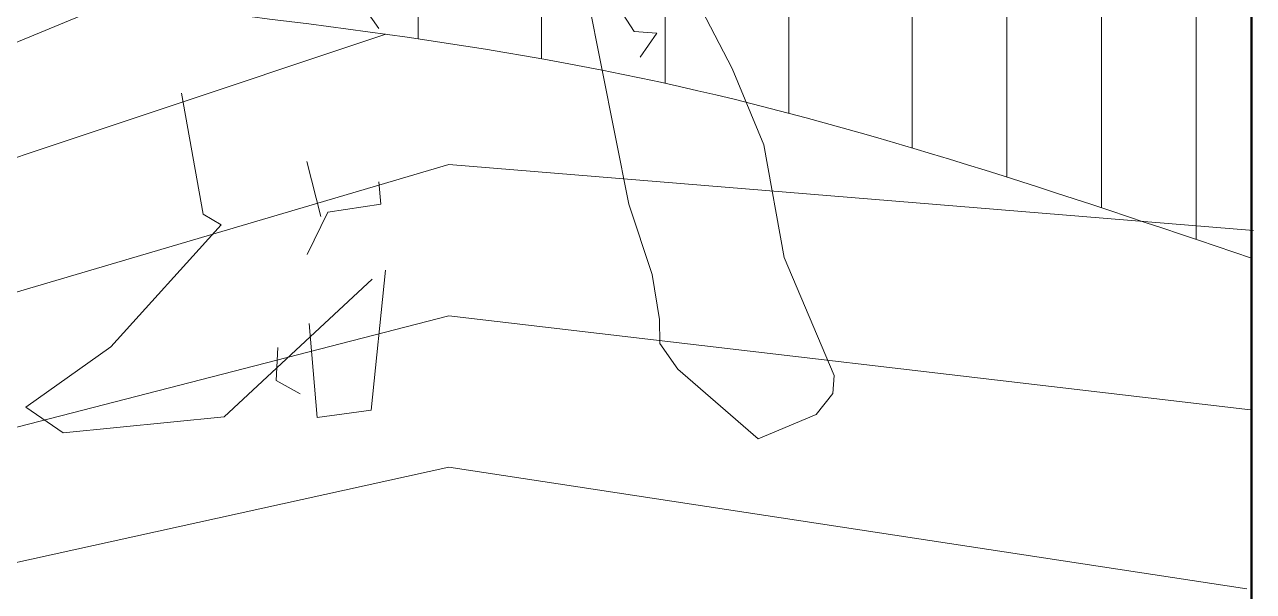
# Model space of a CAD drawing. Header units: metres. Extents: x 0 to 4415, y 1197 to 2590.
# Drawn here: x 1863.986 to 1864.588, y 1202.625 to 1202.903 of the extents above; entities that cross this region are included whole.
import ezdxf

# ---------------------------------------------------------------- set-up
doc = ezdxf.new("R2010")
doc.units = ezdxf.units.M
for name, color, linetype, lineweight in [('AMENAGEMENT', 7, 'Continuous', 5), ('gris', 251, 'Continuous', 9), ('mur', 7, 'Continuous', 50)]:
    doc.layers.add(name, color=color, linetype=linetype, lineweight=lineweight)

# ---------------------------------------------------------------- blocks, each defined once
blk = doc.blocks.new('08')
for p, q in [((-122.5, -10.92), (-102.2, 91.26)), ((13.97, 95.04), (0, 75.16)), ((-116.08, 87.56), (-124.98, 73.74)), ((-158.11, 84.22), (-172.97, 55.52)), ((-124.98, 73.74), (-136.12, 72.97)), ((-136.12, 72.97), (-127.99, 61.16)), ((-172.97, 55.52), (-188.51, 18.22)), ((86.03, -15.8), (96.65, 43.58)), ((-188.51, 18.22), (-198.47, -36.97)), ((35.34, 10.1), (28.47, -16.96)), ((0, 0), (-0.9, -10.92)), ((-133.82, -45.3), (-122.5, -10.92)), ((-0.9, -10.92), (24.91, -14.84)), ((24.91, -14.84), (35.09, -35.48)), ((77.18, -21.01), (86.03, -15.8)), ((131.26, -80.74), (77.18, -21.01)), ((-198.47, -36.97), (-222.94, -94.8)), ((-137.51, -67.33), (-133.82, -45.3)), ((-3.18, -43.25), (3.8, -111.76)), ((3.31, -47.7), (75.83, -115.1)), ((-137.58, -79.1), (-137.51, -67.33)), ((30.25, -115.48), (34.07, -69.29)), ((-146.47, -91.65), (-137.58, -79.1)), ((50.3, -97.31), (49.55, -81.14)), ((172.89, -110.37), (131.26, -80.74)), ((-222.94, -94.8), (-222.36, -103.63)), ((-185.72, -125.88), (-146.47, -91.65)), ((38.5, -103.76), (50.3, -97.31)), ((-222.36, -103.63), (-214.22, -113.96)), ((-214.22, -113.96), (-185.72, -125.88)), ((3.8, -111.76), (30.25, -115.48)), ((154.55, -122.88), (172.89, -110.37)), ((75.83, -115.1), (154.55, -122.88))]:
    blk.add_line(p, q)
blk = doc.blocks.new('FEMME')
blk.add_blockref('08', (39.14, 97.32))

msp = doc.modelspace()

# ---------------------------------------------------------------- linework, layer by layer
at = {"layer": 'gris'}
for p, q in [((1864.17861, 1203.18817), (1864.17861, 1202.89568)), ((1864.23912, 1203.18817), (1864.23912, 1202.88588)), ((1864.29962, 1203.18817), (1864.29962, 1202.87391)), ((1864.36012, 1203.18817), (1864.36012, 1202.85928)), ((1864.42062, 1203.18817), (1864.42062, 1202.84226)), ((1864.46698, 1203.18817), (1864.46698, 1202.82797)), ((1864.51334, 1203.18817), (1864.51334, 1202.8129)), ((1864.5597, 1203.18817), (1864.5597, 1202.79736))]:
    msp.add_line(p, q, dxfattribs=at)
for points in [[(1863.81561, 1202.82525), (1864.03072, 1202.91409)], [(1863.8057, 1202.77883), (1864.16289, 1202.89794)], [(1863.80142, 1202.71832), (1864.19374, 1202.8341), (1864.58774, 1202.80184)], [(1863.79762, 1202.65795), (1864.19374, 1202.75997), (1864.58637, 1202.71398)], [(1863.7943, 1202.59771), (1864.19374, 1202.68583), (1864.58453, 1202.62617)]]:
    msp.add_lwpolyline(points, dxfattribs=at)
msp.add_spline([(1863.81146, 1202.93817), (1863.99959, 1202.91751), (1864.30672, 1202.87233), (1864.58681, 1202.78817)], degree=3, dxfattribs=at)
at = {"layer": 'mur'}
msp.add_lwpolyline([(1861.34611, 1203.08817), (1861.34611, 1202.18817), (1864.58681, 1202.18817), (1864.58681, 1203.08817)], dxfattribs=at)

# ---------------------------------------------------------------- block references
at = {"layer": 'AMENAGEMENT', "xscale": -0.001, "yscale": 0.001, "zscale": 0.001, "rotation": 359.999}
msp.add_blockref('FEMME', (1864.19854, 1202.72826), dxfattribs=at)

doc.saveas('drawing.dxf')
